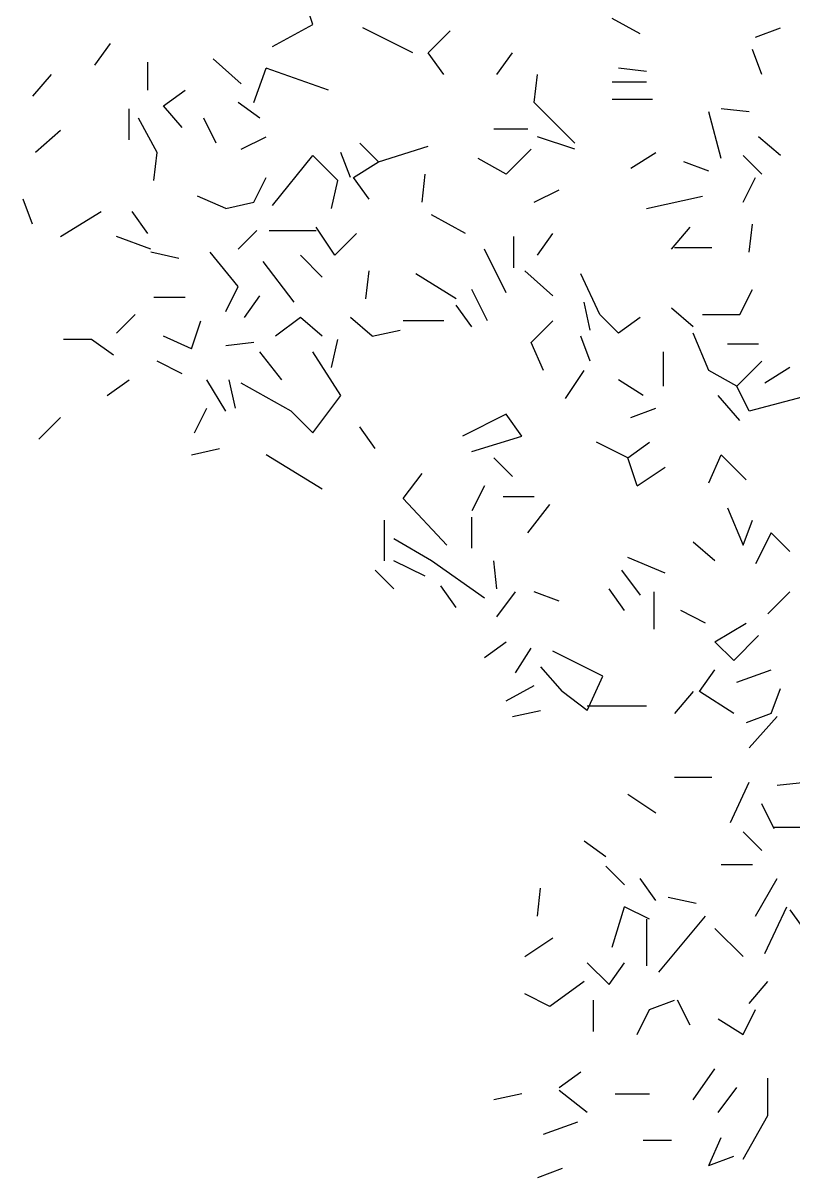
# Model space of a CAD drawing. Header units: millimetres. Extents: x 87938 to 265635, y 330093 to 434310.
# Drawn here: x 117005 to 118783, y 385948 to 388615 of the extents above; entities that cross this region are included whole.
import ezdxf

# ---------------------------------------------------------------- set-up
doc = ezdxf.new("R2010")
doc.units = ezdxf.units.MM

# ---------------------------------------------------------------- blocks, each defined once
blk = doc.blocks.new('A$C17296E50')
at = {"linetype": 'Continuous'}
for p, q in [((372, 3938), (360, 3974)), ((792, 3926), (756, 3946)), ((792, 3926), (756, 3946)), ((792, 3926), (756, 3946)), ((792, 3926), (756, 3946)), ((320, 3910), (372, 3938)), ((320, 3910), (372, 3938)), ((320, 3910), (372, 3938)), ((500, 3902), (436, 3934)), ((520, 3902), (548, 3930)), ((520, 3902), (548, 3930)), ((940, 3922), (972, 3934)), ((940, 3922), (972, 3934)), ((92, 3886), (112, 3914)), ((92, 3886), (112, 3914)), ((92, 3886), (112, 3914)), ((540, 3874), (520, 3902)), ((540, 3874), (520, 3902)), ((608, 3874), (628, 3902)), ((948, 3874), (936, 3906)), ((160, 3854), (160, 3890)), ((160, 3854), (160, 3890)), ((280, 3862), (244, 3894)), ((36, 3874), (12, 3846)), ((296, 3838), (312, 3882)), ((296, 3838), (312, 3882)), ((296, 3838), (312, 3882)), ((296, 3838), (312, 3882)), ((392, 3854), (312, 3882)), ((392, 3854), (312, 3882)), ((392, 3854), (312, 3882)), ((392, 3854), (312, 3882)), ((656, 3838), (660, 3874)), ((656, 3838), (660, 3874)), ((656, 3838), (660, 3874)), ((656, 3838), (660, 3874)), ((800, 3878), (764, 3882)), ((180, 3834), (208, 3854)), ((800, 3864), (756, 3864)), ((808, 3842), (756, 3842)), ((136, 3790), (136, 3830)), ((136, 3790), (136, 3830)), ((136, 3790), (136, 3830)), ((136, 3790), (136, 3830)), ((136, 3790), (136, 3830)), ((204, 3806), (180, 3834)), ((204, 3806), (180, 3834)), ((204, 3806), (180, 3834)), ((204, 3806), (180, 3834)), ((204, 3806), (180, 3834)), ((204, 3806), (180, 3834)), ((204, 3806), (180, 3834)), ((204, 3806), (180, 3834)), ((304, 3818), (276, 3838)), ((708, 3786), (656, 3838)), ((896, 3766), (880, 3826)), ((896, 3766), (880, 3826)), ((896, 3766), (880, 3826)), ((932, 3826), (896, 3830)), ((932, 3826), (896, 3830)), ((172, 3774), (148, 3818)), ((172, 3774), (148, 3818)), ((248, 3786), (232, 3818)), ((248, 3786), (232, 3818)), ((248, 3786), (232, 3818)), ((248, 3786), (232, 3818)), ((248, 3786), (232, 3818)), ((248, 3786), (232, 3818)), ((48, 3802), (16, 3774)), ((48, 3802), (16, 3774)), ((280, 3778), (312, 3794)), ((648, 3804), (604, 3804)), ((708, 3778), (660, 3794)), ((972, 3770), (944, 3794)), ((972, 3770), (944, 3794)), ((456, 3762), (432, 3786)), ((456, 3762), (432, 3786)), ((456, 3762), (432, 3786)), ((456, 3762), (432, 3786)), ((456, 3762), (520, 3782)), ((168, 3738), (172, 3774)), ((168, 3738), (172, 3774)), ((320, 3706), (372, 3770)), ((372, 3770), (404, 3738)), ((372, 3770), (404, 3738)), ((420, 3742), (408, 3774)), ((620, 3746), (584, 3766)), ((620, 3746), (652, 3778)), ((620, 3746), (652, 3778)), ((620, 3746), (652, 3778)), ((620, 3746), (652, 3778)), ((620, 3746), (652, 3778)), ((780, 3754), (812, 3774)), ((780, 3754), (812, 3774)), ((780, 3754), (812, 3774)), ((780, 3754), (812, 3774)), ((780, 3754), (812, 3774)), ((780, 3754), (812, 3774)), ((780, 3754), (812, 3774)), ((948, 3746), (924, 3770)), ((948, 3746), (924, 3770)), ((948, 3746), (924, 3770)), ((948, 3746), (924, 3770)), ((948, 3746), (924, 3770)), ((948, 3746), (924, 3770)), ((948, 3746), (924, 3770)), ((948, 3746), (924, 3770)), ((948, 3746), (924, 3770)), ((424, 3742), (456, 3762)), ((424, 3742), (456, 3762)), ((880, 3750), (848, 3762)), ((296, 3710), (312, 3742)), ((296, 3710), (312, 3742)), ((296, 3710), (312, 3742)), ((396, 3702), (404, 3738)), ((444, 3714), (424, 3742)), ((512, 3710), (516, 3746)), ((924, 3710), (940, 3742)), ((924, 3710), (940, 3742)), ((656, 3710), (688, 3726)), ((656, 3710), (688, 3726)), ((656, 3710), (688, 3726)), ((12, 3682), (0, 3714)), ((260, 3702), (224, 3718)), ((260, 3702), (224, 3718)), ((260, 3702), (224, 3718)), ((260, 3702), (296, 3710)), ((260, 3702), (296, 3710)), ((800, 3702), (872, 3718)), ((800, 3702), (872, 3718)), ((48, 3666), (100, 3698)), ((160, 3670), (140, 3698)), ((160, 3670), (140, 3698)), ((160, 3670), (140, 3698)), ((568, 3670), (524, 3694)), ((400, 3642), (376, 3678)), ((400, 3642), (376, 3678)), ((832, 3650), (856, 3678)), ((832, 3650), (856, 3678)), ((932, 3646), (936, 3682)), ((164, 3650), (120, 3666)), ((164, 3650), (120, 3666)), ((276, 3650), (300, 3674)), ((316, 3674), (376, 3674)), ((316, 3674), (376, 3674)), ((428, 3670), (400, 3642)), ((630, 3626), (630, 3666)), ((660, 3642), (680, 3670)), ((200, 3638), (164, 3646)), ((200, 3638), (164, 3646)), ((276, 3602), (240, 3646)), ((620, 3594), (592, 3650)), ((620, 3594), (592, 3650)), ((620, 3594), (592, 3650)), ((620, 3594), (592, 3650)), ((620, 3594), (592, 3650)), ((620, 3594), (592, 3650)), ((620, 3594), (592, 3650)), ((620, 3594), (592, 3650)), ((620, 3594), (592, 3650)), ((620, 3594), (592, 3650)), ((620, 3594), (592, 3650)), ((836, 3652), (884, 3652)), ((348, 3582), (308, 3634)), ((384, 3614), (356, 3642)), ((440, 3586), (444, 3622)), ((440, 3586), (444, 3622)), ((556, 3586), (504, 3618)), ((556, 3586), (504, 3618)), ((556, 3586), (504, 3618)), ((680, 3590), (644, 3622)), ((680, 3590), (644, 3622)), ((680, 3590), (644, 3622)), ((680, 3590), (644, 3622)), ((740, 3566), (716, 3618)), ((740, 3566), (716, 3618)), ((260, 3570), (276, 3602)), ((208, 3588), (168, 3588)), ((208, 3588), (168, 3588)), ((284, 3562), (304, 3590)), ((284, 3562), (304, 3590)), ((284, 3562), (304, 3590)), ((596, 3558), (576, 3598)), ((920, 3566), (936, 3598)), ((920, 3566), (936, 3598)), ((576, 3550), (556, 3578)), ((576, 3550), (556, 3578)), ((728, 3546), (720, 3582)), ((728, 3546), (720, 3582)), ((728, 3546), (720, 3582)), ((860, 3550), (832, 3574)), ((860, 3550), (832, 3574)), ((860, 3550), (832, 3574)), ((860, 3550), (832, 3574)), ((120, 3542), (144, 3566)), ((216, 3522), (228, 3558)), ((216, 3522), (228, 3558)), ((356, 3562), (324, 3538)), ((356, 3562), (324, 3538)), ((356, 3562), (324, 3538)), ((356, 3562), (324, 3538)), ((356, 3562), (324, 3538)), ((356, 3562), (324, 3538)), ((384, 3538), (356, 3562)), ((448, 3538), (420, 3562)), ((540, 3558), (488, 3558)), ((652, 3530), (680, 3558)), ((652, 3530), (680, 3558)), ((764, 3542), (740, 3566)), ((764, 3542), (740, 3566)), ((792, 3562), (764, 3542)), ((792, 3562), (764, 3542)), ((792, 3562), (764, 3542)), ((872, 3566), (920, 3566)), ((872, 3566), (920, 3566)), ((872, 3566), (920, 3566)), ((872, 3566), (920, 3566)), ((872, 3566), (920, 3566)), ((448, 3538), (484, 3546)), ((880, 3494), (860, 3542)), ((880, 3494), (860, 3542)), ((880, 3494), (860, 3542)), ((880, 3494), (860, 3542)), ((88, 3534), (52, 3534)), ((88, 3534), (52, 3534)), ((88, 3534), (52, 3534)), ((88, 3534), (52, 3534)), ((88, 3534), (52, 3534)), ((88, 3534), (52, 3534)), ((88, 3534), (52, 3534)), ((116, 3514), (88, 3534)), ((116, 3514), (88, 3534)), ((216, 3522), (180, 3538)), ((216, 3522), (180, 3538)), ((216, 3522), (180, 3538)), ((296, 3530), (260, 3526)), ((296, 3530), (260, 3526)), ((396, 3498), (404, 3534)), ((396, 3498), (404, 3534)), ((668, 3494), (652, 3530)), ((668, 3494), (652, 3530)), ((668, 3494), (652, 3530)), ((668, 3494), (652, 3530)), ((728, 3506), (716, 3538)), ((944, 3528), (904, 3528)), ((944, 3528), (904, 3528)), ((332, 3482), (304, 3518)), ((408, 3462), (372, 3518)), ((408, 3462), (372, 3518)), ((822, 3474), (822, 3518)), ((204, 3490), (172, 3506)), ((204, 3490), (172, 3506)), ((204, 3490), (172, 3506)), ((204, 3490), (172, 3506)), ((916, 3474), (948, 3506)), ((916, 3474), (948, 3506)), ((984, 3498), (952, 3478)), ((984, 3498), (952, 3478)), ((984, 3498), (952, 3478)), ((696, 3458), (720, 3494)), ((696, 3458), (720, 3494)), ((916, 3474), (880, 3494)), ((108, 3462), (136, 3482)), ((108, 3462), (136, 3482)), ((108, 3462), (136, 3482)), ((108, 3462), (136, 3482)), ((108, 3462), (136, 3482)), ((260, 3442), (236, 3482)), ((260, 3442), (236, 3482)), ((264, 3482), (272, 3446)), ((264, 3482), (272, 3446)), ((344, 3442), (280, 3478)), ((344, 3442), (280, 3478)), ((796, 3462), (764, 3482)), ((932, 3442), (916, 3474)), ((932, 3442), (916, 3474)), ((932, 3442), (916, 3474)), ((932, 3442), (916, 3474)), ((372, 3414), (408, 3462)), ((920, 3430), (892, 3462)), ((1008, 3462), (932, 3442)), ((1008, 3462), (932, 3442)), ((220, 3414), (236, 3446)), ((344, 3442), (372, 3414)), ((344, 3442), (372, 3414)), ((344, 3442), (372, 3414)), ((344, 3442), (372, 3414)), ((344, 3442), (372, 3414)), ((780, 3434), (812, 3446)), ((48, 3434), (20, 3406)), ((48, 3434), (20, 3406)), ((48, 3434), (20, 3406)), ((620, 3438), (564, 3410)), ((640, 3410), (620, 3438)), ((452, 3394), (432, 3422)), ((452, 3394), (432, 3422)), ((452, 3394), (432, 3422)), ((576, 3390), (640, 3410)), ((576, 3390), (640, 3410)), ((576, 3390), (640, 3410)), ((576, 3390), (640, 3410)), ((576, 3390), (640, 3410)), ((576, 3390), (640, 3410)), ((216, 3386), (252, 3394)), ((216, 3386), (252, 3394)), ((216, 3386), (252, 3394)), ((216, 3386), (252, 3394)), ((216, 3386), (252, 3394)), ((216, 3386), (252, 3394)), ((216, 3386), (252, 3394)), ((216, 3386), (252, 3394)), ((216, 3386), (252, 3394)), ((776, 3382), (736, 3402)), ((776, 3382), (736, 3402)), ((776, 3382), (736, 3402)), ((776, 3382), (804, 3402)), ((776, 3382), (804, 3402)), ((384, 3342), (312, 3386)), ((384, 3342), (312, 3386)), ((384, 3342), (312, 3386)), ((628, 3358), (604, 3382)), ((788, 3346), (776, 3382)), ((880, 3350), (896, 3386)), ((880, 3350), (896, 3386)), ((880, 3350), (896, 3386)), ((928, 3354), (896, 3386)), ((788, 3346), (824, 3370)), ((788, 3346), (824, 3370)), ((788, 3346), (824, 3370)), ((788, 3346), (824, 3370)), ((488, 3330), (512, 3362)), ((592, 3346), (576, 3314)), ((544, 3270), (488, 3330)), ((656, 3332), (616, 3332)), ((648, 3286), (676, 3322)), ((648, 3286), (676, 3322)), ((576, 3266), (576, 3306)), ((904, 3318), (924, 3270)), ((904, 3318), (924, 3270)), ((464, 3250), (464, 3302)), ((464, 3250), (464, 3302)), ((464, 3250), (464, 3302)), ((464, 3250), (464, 3302)), ((924, 3270), (936, 3302)), ((524, 3250), (476, 3278)), ((960, 3286), (940, 3246)), ((960, 3286), (940, 3246)), ((960, 3286), (940, 3246)), ((960, 3286), (940, 3246)), ((984, 3262), (960, 3286)), ((984, 3262), (960, 3286)), ((984, 3262), (960, 3286)), ((984, 3262), (960, 3286)), ((984, 3262), (960, 3286)), ((888, 3250), (860, 3274)), ((516, 3230), (476, 3250)), ((592, 3202), (524, 3250)), ((592, 3202), (524, 3250)), ((608, 3214), (604, 3250)), ((608, 3214), (604, 3250)), ((824, 3234), (776, 3254)), ((824, 3234), (776, 3254)), ((824, 3234), (776, 3254)), ((824, 3234), (776, 3254)), ((452, 3238), (476, 3214)), ((768, 3238), (792, 3206)), ((556, 3190), (536, 3218)), ((556, 3190), (536, 3218)), ((556, 3190), (536, 3218)), ((556, 3190), (536, 3218)), ((608, 3178), (632, 3210)), ((688, 3198), (656, 3210)), ((688, 3198), (656, 3210)), ((688, 3198), (656, 3210)), ((688, 3198), (656, 3210)), ((688, 3198), (656, 3210)), ((772, 3186), (752, 3214)), ((772, 3186), (752, 3214)), ((810, 3162), (810, 3210)), ((810, 3162), (810, 3210)), ((956, 3182), (984, 3210)), ((956, 3182), (984, 3210)), ((956, 3182), (984, 3210)), ((876, 3170), (844, 3186)), ((876, 3170), (844, 3186)), ((888, 3146), (928, 3170)), ((592, 3126), (620, 3146)), ((912, 3122), (888, 3146)), ((912, 3122), (888, 3146)), ((944, 3154), (912, 3122)), ((944, 3154), (912, 3122)), ((944, 3154), (912, 3122)), ((944, 3154), (912, 3122)), ((944, 3154), (912, 3122)), ((632, 3106), (652, 3138)), ((632, 3106), (652, 3138)), ((632, 3106), (652, 3138)), ((744, 3102), (680, 3134)), ((664, 3114), (692, 3082)), ((664, 3114), (692, 3082)), ((664, 3114), (692, 3082)), ((724, 3058), (744, 3102)), ((868, 3082), (888, 3110)), ((868, 3082), (888, 3110)), ((868, 3082), (888, 3110)), ((868, 3082), (888, 3110)), ((868, 3082), (888, 3110)), ((916, 3094), (960, 3110)), ((620, 3070), (656, 3090)), ((960, 3054), (972, 3086)), ((724, 3058), (692, 3082)), ((724, 3058), (692, 3082)), ((860, 3082), (836, 3054)), ((860, 3082), (836, 3054)), ((860, 3082), (836, 3054)), ((860, 3082), (836, 3054)), ((860, 3082), (836, 3054)), ((860, 3082), (836, 3054)), ((860, 3082), (836, 3054)), ((860, 3082), (836, 3054)), ((860, 3082), (836, 3054)), ((912, 3054), (868, 3082)), ((628, 3050), (664, 3058)), ((724, 3064), (800, 3064)), ((724, 3064), (800, 3064)), ((960, 3054), (928, 3042)), ((932, 3010), (968, 3050)), ((932, 3010), (968, 3050)), ((884, 2972), (836, 2972)), ((884, 2972), (836, 2972)), ((908, 2914), (932, 2966)), ((968, 2962), (1004, 2966)), ((812, 2926), (776, 2950)), ((812, 2926), (776, 2950)), ((964, 2906), (948, 2938)), ((964, 2906), (948, 2938)), ((964, 2908), (1020, 2908)), ((748, 2870), (720, 2890)), ((948, 2878), (924, 2902)), ((772, 2834), (748, 2858)), ((896, 2860), (936, 2860)), ((896, 2860), (936, 2860)), ((812, 2814), (792, 2842)), ((812, 2814), (792, 2842)), ((812, 2814), (792, 2842)), ((940, 2794), (968, 2842)), ((940, 2794), (968, 2842)), ((940, 2794), (968, 2842)), ((660, 2794), (664, 2830)), ((864, 2810), (828, 2818)), ((864, 2810), (828, 2818)), ((864, 2810), (828, 2818)), ((864, 2810), (828, 2818)), ((864, 2810), (828, 2818)), ((756, 2754), (772, 2806)), ((804, 2790), (772, 2806)), ((804, 2790), (772, 2806)), ((804, 2790), (772, 2806)), ((952, 2746), (980, 2806)), ((984, 2802), (1004, 2774)), ((800, 2790), (800, 2730)), ((800, 2790), (800, 2730)), ((800, 2790), (800, 2730)), ((800, 2790), (800, 2730)), ((800, 2790), (800, 2730)), ((800, 2790), (800, 2730)), ((800, 2790), (800, 2730)), ((800, 2790), (800, 2730)), ((816, 2722), (876, 2794)), ((924, 2742), (888, 2778)), ((924, 2742), (888, 2778)), ((924, 2742), (888, 2778)), ((644, 2742), (680, 2766)), ((644, 2742), (680, 2766)), ((752, 2706), (724, 2734)), ((752, 2706), (724, 2734)), ((752, 2706), (772, 2734)), ((752, 2706), (772, 2734)), ((752, 2706), (772, 2734)), ((752, 2706), (772, 2734)), ((720, 2710), (676, 2678)), ((720, 2710), (676, 2678)), ((932, 2682), (956, 2710)), ((932, 2682), (956, 2710)), ((932, 2682), (956, 2710)), ((932, 2682), (956, 2710)), ((932, 2682), (956, 2710)), ((932, 2682), (956, 2710)), ((932, 2682), (956, 2710)), ((932, 2682), (956, 2710)), ((676, 2678), (644, 2694)), ((676, 2678), (644, 2694)), ((676, 2678), (644, 2694)), ((676, 2678), (644, 2694)), ((732, 2646), (732, 2686)), ((804, 2674), (836, 2686)), ((856, 2654), (840, 2686)), ((856, 2654), (840, 2686)), ((856, 2654), (840, 2686)), ((856, 2654), (840, 2686)), ((788, 2642), (804, 2674)), ((788, 2642), (804, 2674)), ((788, 2642), (804, 2674)), ((788, 2642), (804, 2674)), ((788, 2642), (804, 2674)), ((788, 2642), (804, 2674)), ((788, 2642), (804, 2674)), ((788, 2642), (804, 2674)), ((788, 2642), (804, 2674)), ((788, 2642), (804, 2674)), ((924, 2642), (940, 2674)), ((924, 2642), (940, 2674)), ((924, 2642), (940, 2674)), ((924, 2642), (940, 2674)), ((892, 2662), (924, 2642)), ((688, 2574), (716, 2594)), ((688, 2574), (716, 2594)), ((688, 2574), (716, 2594)), ((860, 2558), (888, 2598)), ((860, 2558), (888, 2598)), ((860, 2558), (888, 2598)), ((860, 2558), (888, 2598)), ((860, 2558), (888, 2598)), ((860, 2558), (888, 2598)), ((860, 2558), (888, 2598)), ((956, 2538), (956, 2586)), ((956, 2538), (956, 2586)), ((640, 2566), (604, 2558)), ((640, 2566), (604, 2558)), ((640, 2566), (604, 2558)), ((724, 2542), (688, 2570)), ((760, 2566), (804, 2566)), ((760, 2566), (804, 2566)), ((892, 2542), (916, 2574)), ((892, 2542), (916, 2574)), ((892, 2542), (916, 2574)), ((892, 2542), (916, 2574)), ((892, 2542), (916, 2574)), ((924, 2482), (956, 2538)), ((924, 2482), (956, 2538)), ((924, 2482), (956, 2538)), ((924, 2482), (956, 2538)), ((924, 2482), (956, 2538)), ((924, 2482), (956, 2538)), ((924, 2482), (956, 2538)), ((668, 2514), (712, 2530)), ((668, 2514), (712, 2530)), ((832, 2506), (796, 2506)), ((880, 2474), (896, 2510)), ((880, 2474), (912, 2486)), ((880, 2474), (912, 2486)), ((880, 2474), (912, 2486)), ((880, 2474), (912, 2486)), ((880, 2474), (912, 2486)), ((880, 2474), (912, 2486)), ((692, 2470), (660, 2458)), ((692, 2470), (660, 2458))]:
    blk.add_line(p, q, dxfattribs=at)

msp = doc.modelspace()

# ---------------------------------------------------------------- block references
at = {"xscale": 1.8, "yscale": 1.8, "zscale": 1.8}
msp.add_blockref('A$C17296E50', (117004.6, 381523.4), dxfattribs=at)

doc.saveas('drawing.dxf')
